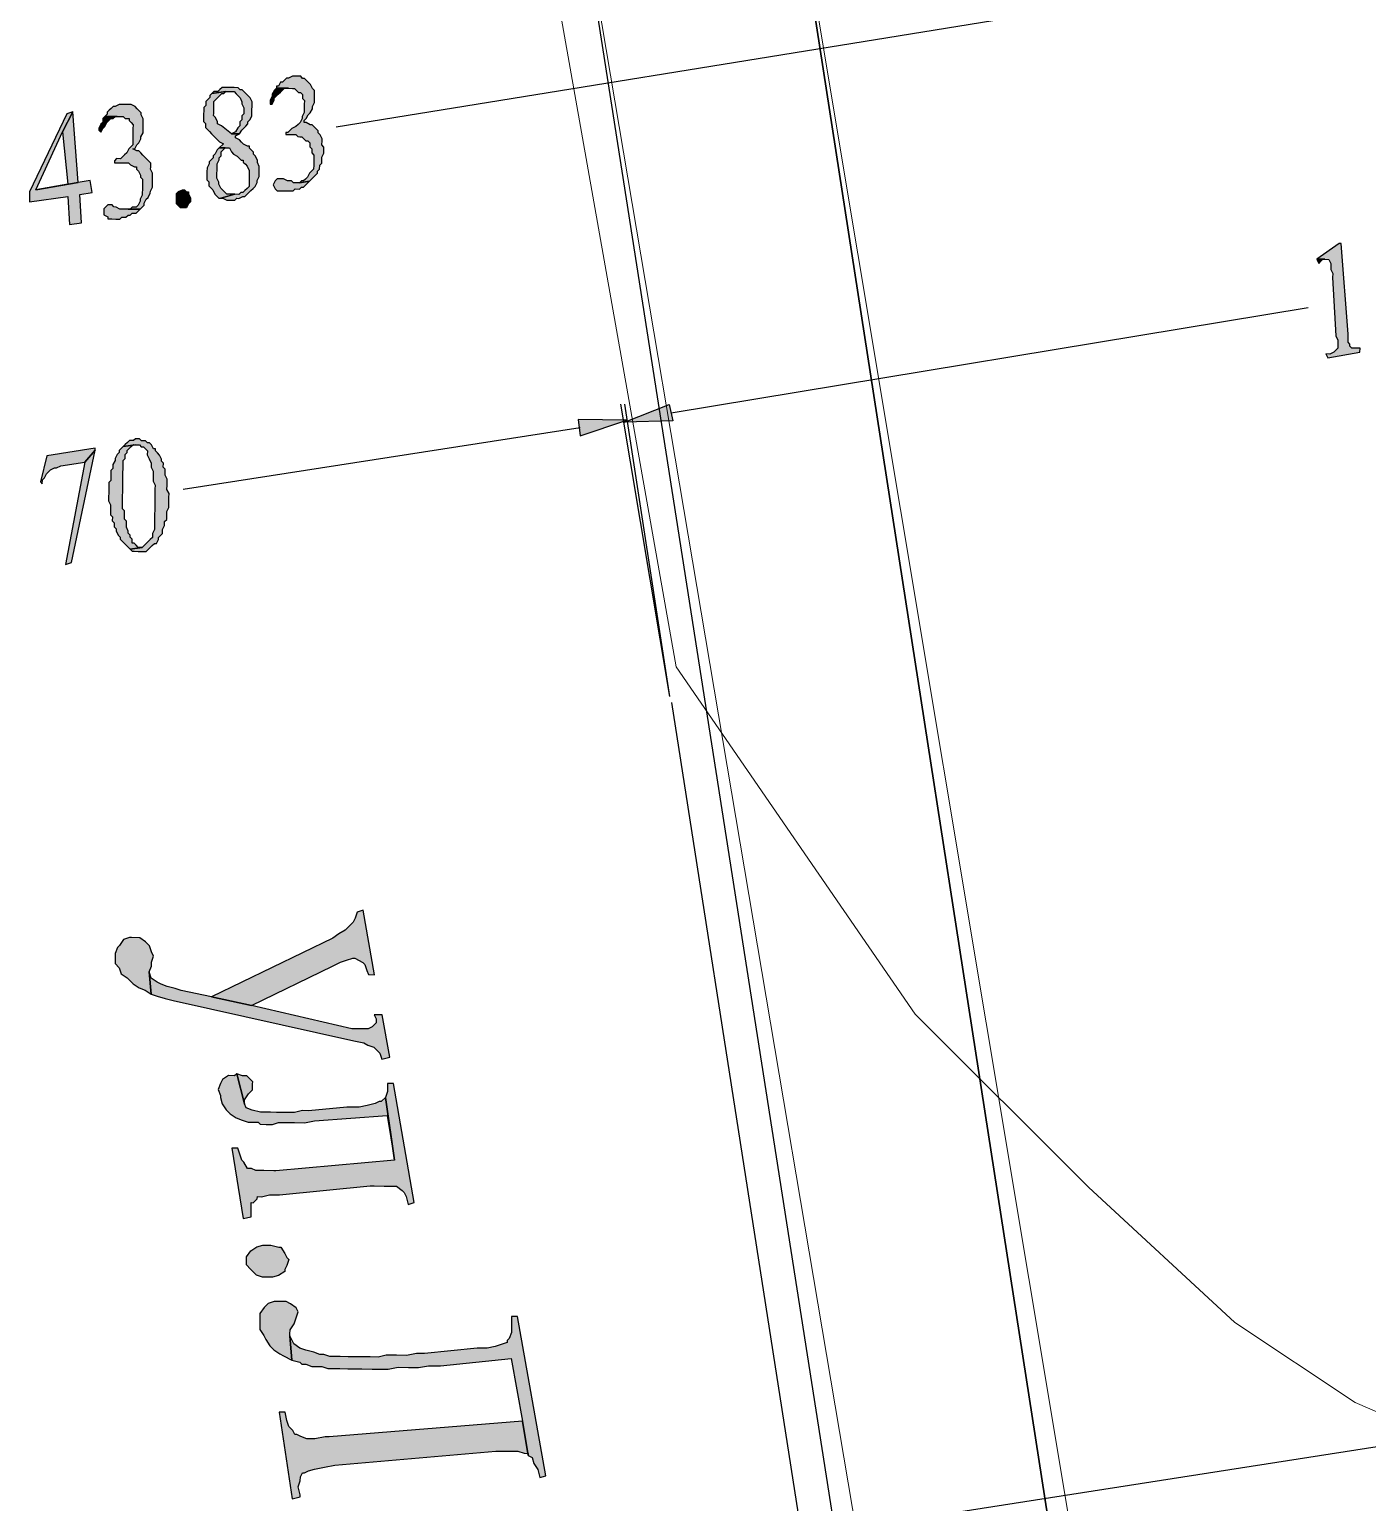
# Model space of a CAD drawing. Extents: x 2474 to 3317, y 1800 to 4862.
# Drawn here: x 2746.23 to 2760.2, y 4007.84 to 4023.22 of the extents above; entities that cross this region are included whole.
import ezdxf

# ---------------------------------------------------------------- set-up
doc = ezdxf.new("R2010")
doc.units = 0
doc.header["$MEASUREMENT"] = 0
doc.layers.add('at_Entity', color=7, linetype='Continuous')
doc.layers.add('at_Solid', color=7, linetype='Continuous')
doc.layers.add('ОСВЕЩЕНИЕ', color=7, linetype='Continuous', lineweight=15)
doc.layers.add('ситуация', color=7, linetype='Continuous', lineweight=15)

msp = doc.modelspace()

# ---------------------------------------------------------------- hatches: boundary and pattern name
at = {"layer": 'at_Solid'}
for points in [[(2748.28, 4022.614), (2748.238, 4022.614), (2748.216, 4022.593), (2748.195, 4022.573), (2748.153, 4022.573), (2748.132, 4022.552), (2748.279, 4022.572), (2748.3, 4022.571), (2748.342, 4022.571), (2748.363, 4022.571), (2748.384, 4022.549), (2748.405, 4022.528), (2748.426, 4022.507), (2748.446, 4022.465), (2748.446, 4022.444), (2748.466, 4022.401), (2748.466, 4022.38), (2748.466, 4022.338), (2748.444, 4022.318), (2748.444, 4022.275), (2748.423, 4022.255), (2748.422, 4022.213), (2748.401, 4022.192), (2748.379, 4022.15), (2748.337, 4022.13), (2748.421, 4022.129), (2748.443, 4022.17), (2748.464, 4022.191), (2748.485, 4022.212), (2748.506, 4022.233), (2748.507, 4022.254), (2748.528, 4022.275), (2748.549, 4022.316), (2748.55, 4022.358), (2748.55, 4022.379), (2748.551, 4022.421), (2748.551, 4022.442), (2748.551, 4022.463), (2748.531, 4022.506), (2748.51, 4022.527), (2748.489, 4022.548), (2748.468, 4022.569), (2748.448, 4022.591), (2748.427, 4022.591), (2748.406, 4022.612), (2748.364, 4022.613), (2748.343, 4022.613), (2748.322, 4022.613)], [(2748.805, 4022.607), (2748.784, 4022.587), (2748.762, 4022.545), (2748.762, 4022.524), (2748.74, 4022.482), (2748.74, 4022.44), (2748.761, 4022.44), (2748.783, 4022.482), (2748.783, 4022.503), (2748.804, 4022.523), (2748.825, 4022.544), (2748.847, 4022.565), (2748.868, 4022.586), (2748.889, 4022.606), (2748.931, 4022.606)], [(2748.975, 4022.732), (2748.932, 4022.711), (2748.911, 4022.711), (2748.89, 4022.691), (2748.869, 4022.67), (2748.848, 4022.67), (2748.826, 4022.628), (2748.805, 4022.628), (2748.805, 4022.607), (2748.931, 4022.606), (2748.973, 4022.605), (2748.994, 4022.605), (2749.015, 4022.584), (2749.036, 4022.563), (2749.057, 4022.562), (2749.077, 4022.541), (2749.077, 4022.499), (2749.098, 4022.478), (2749.097, 4022.436), (2749.097, 4022.415), (2749.096, 4022.373), (2749.096, 4022.352), (2749.075, 4022.31), (2749.074, 4022.289), (2749.053, 4022.247), (2749.032, 4022.227), (2749.01, 4022.206), (2748.968, 4022.185), (2748.947, 4022.165), (2748.926, 4022.144), (2748.905, 4022.144), (2748.904, 4022.123), (2748.925, 4022.123), (2748.946, 4022.123), (2748.967, 4022.122), (2749.009, 4022.122), (2749.03, 4022.101), (2749.051, 4022.1), (2749.072, 4022.1), (2749.093, 4022.079), (2749.114, 4022.058), (2749.135, 4022.057), (2749.156, 4022.036), (2749.155, 4021.994), (2749.176, 4021.973), (2749.175, 4021.931), (2749.196, 4021.909), (2749.196, 4021.867), (2749.195, 4021.825), (2749.195, 4021.804), (2749.194, 4021.762), (2749.173, 4021.742), (2749.152, 4021.721), (2749.13, 4021.679), (2749.109, 4021.658), (2749.088, 4021.638), (2749.067, 4021.638), (2749.046, 4021.617), (2749.151, 4021.637), (2749.172, 4021.658), (2749.193, 4021.678), (2749.215, 4021.699), (2749.236, 4021.72), (2749.236, 4021.741), (2749.257, 4021.762), (2749.258, 4021.804), (2749.279, 4021.824), (2749.28, 4021.866), (2749.28, 4021.887), (2749.301, 4021.929), (2749.302, 4021.95), (2749.302, 4021.992), (2749.281, 4022.014), (2749.282, 4022.056), (2749.282, 4022.077), (2749.262, 4022.119), (2749.241, 4022.14), (2749.241, 4022.161), (2749.22, 4022.182), (2749.2, 4022.204), (2749.179, 4022.225), (2749.158, 4022.225), (2749.116, 4022.247), (2749.095, 4022.247), (2749.095, 4022.268), (2749.116, 4022.289), (2749.138, 4022.33), (2749.159, 4022.351), (2749.181, 4022.393), (2749.181, 4022.414), (2749.202, 4022.456), (2749.203, 4022.477), (2749.203, 4022.498), (2749.203, 4022.54), (2749.204, 4022.561), (2749.204, 4022.582), (2749.183, 4022.603), (2749.163, 4022.645), (2749.142, 4022.667), (2749.121, 4022.688), (2749.1, 4022.709), (2749.079, 4022.709), (2749.059, 4022.731), (2749.038, 4022.731), (2748.996, 4022.731)], [(2748.132, 4022.552), (2748.111, 4022.532), (2748.11, 4022.511), (2748.089, 4022.49), (2748.068, 4022.469), (2748.067, 4022.427), (2748.046, 4022.406), (2748.046, 4022.364), (2748.045, 4022.343), (2748.045, 4022.301), (2748.044, 4022.259), (2748.065, 4022.238), (2748.065, 4022.196), (2748.086, 4022.175), (2748.106, 4022.153), (2748.127, 4022.132), (2748.148, 4022.111), (2748.169, 4022.09), (2748.189, 4022.068), (2748.21, 4022.047), (2748.252, 4022.026), (2748.209, 4021.984), (2748.272, 4021.983), (2748.314, 4021.983), (2748.335, 4021.941), (2748.356, 4021.919), (2748.397, 4021.898), (2748.418, 4021.877), (2748.439, 4021.855), (2748.46, 4021.855), (2748.46, 4021.834), (2748.481, 4021.813), (2748.501, 4021.792), (2748.522, 4021.749), (2748.522, 4021.728), (2748.521, 4021.686), (2748.521, 4021.644), (2748.52, 4021.623), (2748.52, 4021.581), (2748.499, 4021.56), (2748.477, 4021.54), (2748.456, 4021.519), (2748.435, 4021.519), (2748.414, 4021.498), (2748.372, 4021.499), (2748.224, 4021.459), (2748.245, 4021.458), (2748.287, 4021.437), (2748.308, 4021.437), (2748.329, 4021.436), (2748.371, 4021.436), (2748.392, 4021.457), (2748.413, 4021.456), (2748.456, 4021.477), (2748.477, 4021.477), (2748.498, 4021.497), (2748.519, 4021.518), (2748.54, 4021.539), (2748.562, 4021.56), (2748.583, 4021.58), (2748.604, 4021.622), (2748.605, 4021.643), (2748.626, 4021.685), (2748.626, 4021.706), (2748.627, 4021.748), (2748.627, 4021.769), (2748.627, 4021.79), (2748.607, 4021.832), (2748.607, 4021.853), (2748.587, 4021.896), (2748.566, 4021.917), (2748.566, 4021.938), (2748.545, 4021.959), (2748.524, 4021.98), (2748.525, 4022.001), (2748.504, 4022.002), (2748.462, 4022.023), (2748.441, 4022.044), (2748.42, 4022.066), (2748.379, 4022.087), (2748.379, 4022.108), (2748.421, 4022.129), (2748.337, 4022.13), (2748.233, 4022.215), (2748.191, 4022.236), (2748.192, 4022.257), (2748.171, 4022.3), (2748.15, 4022.321), (2748.151, 4022.342), (2748.151, 4022.384), (2748.151, 4022.405), (2748.152, 4022.447), (2748.152, 4022.468), (2748.173, 4022.489), (2748.194, 4022.51), (2748.216, 4022.53), (2748.237, 4022.551), (2748.258, 4022.551), (2748.279, 4022.572)], [(2746.68, 4022.359), (2746.617, 4022.339), (2746.229, 4021.524), (2746.228, 4021.419), (2746.628, 4021.477), (2746.645, 4021.183), (2746.771, 4021.202), (2746.754, 4021.497), (2746.88, 4021.516), (2746.861, 4021.643), (2746.734, 4021.623), (2746.292, 4021.544), (2746.572, 4022.15)], [(2746.68, 4022.359), (2746.572, 4022.15), (2746.629, 4021.603), (2746.292, 4021.544), (2746.734, 4021.623)], [(2747.015, 4022.313), (2746.994, 4022.292), (2746.994, 4022.25), (2746.972, 4022.23), (2746.951, 4022.188), (2746.951, 4022.167), (2746.972, 4022.146), (2746.993, 4022.187), (2747.014, 4022.208), (2747.036, 4022.25), (2747.057, 4022.271), (2747.078, 4022.291), (2747.099, 4022.291), (2747.121, 4022.312), (2747.142, 4022.312)], [(2747.185, 4022.437), (2747.164, 4022.438), (2747.122, 4022.417), (2747.101, 4022.417), (2747.08, 4022.396), (2747.058, 4022.376), (2747.037, 4022.355), (2747.037, 4022.334), (2747.015, 4022.313), (2747.142, 4022.312), (2747.163, 4022.311), (2747.184, 4022.311), (2747.205, 4022.311), (2747.225, 4022.29), (2747.267, 4022.289), (2747.267, 4022.268), (2747.288, 4022.247), (2747.309, 4022.226), (2747.308, 4022.184), (2747.308, 4022.142), (2747.307, 4022.121), (2747.307, 4022.1), (2747.307, 4022.058), (2747.306, 4022.016), (2747.285, 4021.995), (2747.264, 4021.974), (2747.242, 4021.932), (2747.221, 4021.912), (2747.2, 4021.891), (2747.178, 4021.87), (2747.136, 4021.871), (2747.115, 4021.85), (2747.115, 4021.829), (2747.136, 4021.828), (2747.157, 4021.828), (2747.199, 4021.828), (2747.22, 4021.828), (2747.241, 4021.827), (2747.262, 4021.827), (2747.283, 4021.806), (2747.325, 4021.784), (2747.346, 4021.784), (2747.345, 4021.763), (2747.366, 4021.742), (2747.387, 4021.699), (2747.386, 4021.678), (2747.407, 4021.657), (2747.407, 4021.615), (2747.406, 4021.594), (2747.406, 4021.573), (2747.406, 4021.552), (2747.405, 4021.51), (2747.405, 4021.489), (2747.384, 4021.447), (2747.383, 4021.426), (2747.362, 4021.385), (2747.341, 4021.364), (2747.299, 4021.364), (2747.277, 4021.344), (2747.256, 4021.344), (2747.382, 4021.342), (2747.404, 4021.363), (2747.425, 4021.384), (2747.425, 4021.405), (2747.447, 4021.447), (2747.468, 4021.467), (2747.489, 4021.509), (2747.49, 4021.53), (2747.511, 4021.572), (2747.511, 4021.593), (2747.512, 4021.635), (2747.512, 4021.677), (2747.513, 4021.698), (2747.513, 4021.719), (2747.492, 4021.761), (2747.493, 4021.782), (2747.493, 4021.824), (2747.472, 4021.846), (2747.452, 4021.867), (2747.431, 4021.888), (2747.41, 4021.909), (2747.389, 4021.931), (2747.368, 4021.952), (2747.347, 4021.952), (2747.306, 4021.974), (2747.327, 4021.973), (2747.348, 4022.015), (2747.369, 4022.036), (2747.391, 4022.078), (2747.391, 4022.099), (2747.413, 4022.14), (2747.413, 4022.161), (2747.413, 4022.182), (2747.414, 4022.224), (2747.414, 4022.245), (2747.414, 4022.267), (2747.414, 4022.288), (2747.394, 4022.33), (2747.394, 4022.351), (2747.373, 4022.372), (2747.353, 4022.393), (2747.332, 4022.415), (2747.29, 4022.436), (2747.269, 4022.436), (2747.248, 4022.437), (2747.227, 4022.437)], [(2748.209, 4021.984), (2748.188, 4021.963), (2748.167, 4021.922), (2748.145, 4021.901), (2748.145, 4021.88), (2748.124, 4021.859), (2748.103, 4021.838), (2748.102, 4021.817), (2748.081, 4021.775), (2748.08, 4021.733), (2748.08, 4021.712), (2748.08, 4021.67), (2748.079, 4021.649), (2748.1, 4021.628), (2748.1, 4021.586), (2748.12, 4021.565), (2748.141, 4021.544), (2748.162, 4021.501), (2748.182, 4021.48), (2748.203, 4021.459), (2748.224, 4021.459), (2748.372, 4021.499), (2748.351, 4021.499), (2748.33, 4021.499), (2748.288, 4021.5), (2748.267, 4021.521), (2748.246, 4021.542), (2748.225, 4021.564), (2748.205, 4021.606), (2748.205, 4021.627), (2748.185, 4021.669), (2748.185, 4021.69), (2748.185, 4021.711), (2748.186, 4021.753), (2748.186, 4021.795), (2748.186, 4021.816), (2748.208, 4021.858), (2748.208, 4021.879), (2748.229, 4021.9), (2748.23, 4021.942), (2748.251, 4021.963), (2748.272, 4021.983)], [(2747.826, 4021.547), (2747.847, 4021.547), (2747.868, 4021.526), (2747.889, 4021.526), (2747.889, 4021.505), (2747.909, 4021.462), (2747.909, 4021.42), (2747.887, 4021.399), (2747.866, 4021.358), (2747.845, 4021.358), (2747.803, 4021.358), (2747.782, 4021.38), (2747.761, 4021.401), (2747.762, 4021.422), (2747.762, 4021.443), (2747.762, 4021.464), (2747.763, 4021.506), (2747.784, 4021.527)], [(2748.836, 4021.662), (2748.815, 4021.662), (2748.794, 4021.641), (2748.772, 4021.599), (2748.793, 4021.557), (2748.813, 4021.536), (2748.834, 4021.535), (2748.855, 4021.535), (2748.877, 4021.535), (2748.919, 4021.535), (2748.94, 4021.534), (2748.982, 4021.534), (2749.003, 4021.555), (2749.045, 4021.554), (2749.066, 4021.575), (2749.087, 4021.575), (2749.108, 4021.595), (2749.13, 4021.616), (2749.151, 4021.637), (2749.046, 4021.617), (2749.004, 4021.618), (2748.983, 4021.618), (2748.962, 4021.639), (2748.92, 4021.64), (2748.878, 4021.661), (2748.857, 4021.661)], [(2747.047, 4021.388), (2747.025, 4021.368), (2747.004, 4021.347), (2747.004, 4021.305), (2747.003, 4021.284), (2747.045, 4021.262), (2747.045, 4021.241), (2747.066, 4021.241), (2747.087, 4021.241), (2747.129, 4021.24), (2747.171, 4021.24), (2747.192, 4021.261), (2747.234, 4021.26), (2747.256, 4021.281), (2747.277, 4021.281), (2747.298, 4021.301), (2747.34, 4021.301), (2747.361, 4021.322), (2747.382, 4021.342), (2747.256, 4021.344), (2747.235, 4021.344), (2747.193, 4021.345), (2747.172, 4021.345), (2747.131, 4021.366), (2747.109, 4021.367), (2747.089, 4021.388), (2747.068, 4021.388)], [(2759.923, 4020.986), (2759.902, 4020.986), (2759.669, 4020.821), (2759.795, 4020.819), (2759.815, 4020.777), (2759.815, 4020.756), (2759.814, 4020.714), (2759.835, 4020.671), (2759.834, 4020.629), (2759.869, 4020.02), (2759.89, 4019.977), (2759.889, 4019.935), (2759.889, 4019.914), (2759.889, 4019.893), (2759.868, 4019.873), (2759.846, 4019.852), (2759.804, 4019.831), (2759.762, 4019.832), (2759.783, 4019.79), (2760.119, 4019.849), (2760.12, 4019.891), (2760.078, 4019.891), (2760.057, 4019.891), (2760.036, 4019.892), (2760.015, 4019.913), (2760.015, 4019.934), (2759.995, 4019.955), (2759.995, 4019.997), (2759.996, 4020.039)], [(2759.669, 4020.821), (2759.689, 4020.778), (2759.71, 4020.799), (2759.732, 4020.82), (2759.753, 4020.82)], [(2752.906, 4019.303), (2752.946, 4019.134), (2752.441, 4019.119)], [(2751.958, 4019.146), (2751.977, 4018.977), (2752.463, 4019.14)], [(2747.333, 4018.947), (2747.312, 4018.927), (2747.27, 4018.927), (2747.249, 4018.906), (2747.228, 4018.886), (2747.206, 4018.865), (2747.333, 4018.884), (2747.354, 4018.884), (2747.375, 4018.884), (2747.395, 4018.863), (2747.416, 4018.862), (2747.437, 4018.841), (2747.458, 4018.82), (2747.457, 4018.778), (2747.478, 4018.736), (2747.499, 4018.693), (2747.498, 4018.672), (2747.498, 4018.651), (2747.519, 4018.609), (2747.518, 4018.567), (2747.518, 4018.546), (2747.517, 4018.504), (2747.538, 4018.462), (2747.537, 4018.42), (2747.537, 4018.378), (2747.536, 4018.336), (2747.536, 4018.315), (2747.536, 4018.273), (2747.535, 4018.231), (2747.535, 4018.189), (2747.534, 4018.168), (2747.534, 4018.126), (2747.534, 4018.105), (2747.533, 4018.063), (2747.533, 4018.042), (2747.533, 4018.021), (2747.532, 4018), (2747.511, 4017.958), (2747.51, 4017.916), (2747.489, 4017.895), (2747.468, 4017.874), (2747.447, 4017.854), (2747.425, 4017.833), (2747.404, 4017.812), (2747.278, 4017.792), (2747.299, 4017.771), (2747.32, 4017.771), (2747.362, 4017.77), (2747.383, 4017.77), (2747.404, 4017.77), (2747.425, 4017.77), (2747.446, 4017.769), (2747.467, 4017.79), (2747.488, 4017.811), (2747.509, 4017.832), (2747.531, 4017.853), (2747.552, 4017.852), (2747.573, 4017.894), (2747.573, 4017.915), (2747.595, 4017.936), (2747.616, 4017.957), (2747.616, 4017.999), (2747.638, 4018.04), (2747.638, 4018.061), (2747.638, 4018.082), (2747.66, 4018.103), (2747.66, 4018.124), (2747.66, 4018.166), (2747.661, 4018.187), (2747.682, 4018.229), (2747.683, 4018.271), (2747.683, 4018.292), (2747.683, 4018.334), (2747.684, 4018.376), (2747.663, 4018.418), (2747.664, 4018.46), (2747.664, 4018.481), (2747.665, 4018.523), (2747.644, 4018.566), (2747.644, 4018.587), (2747.645, 4018.629), (2747.624, 4018.65), (2747.625, 4018.692), (2747.604, 4018.713), (2747.604, 4018.734), (2747.584, 4018.776), (2747.563, 4018.798), (2747.542, 4018.819), (2747.542, 4018.84), (2747.521, 4018.84), (2747.501, 4018.883), (2747.48, 4018.904), (2747.459, 4018.904), (2747.438, 4018.925), (2747.396, 4018.926), (2747.375, 4018.947), (2747.354, 4018.947)], [(2746.912, 4018.847), (2746.407, 4018.769), (2746.341, 4018.497), (2746.361, 4018.476), (2746.362, 4018.518), (2746.383, 4018.538), (2746.405, 4018.58), (2746.426, 4018.601), (2746.447, 4018.622), (2746.489, 4018.642), (2746.51, 4018.642), (2746.553, 4018.662), (2746.805, 4018.702), (2746.912, 4018.826)], [(2746.912, 4018.826), (2746.805, 4018.702), (2746.604, 4017.632), (2746.667, 4017.653)], [(2747.206, 4018.865), (2747.185, 4018.844), (2747.164, 4018.823), (2747.164, 4018.802), (2747.142, 4018.782), (2747.121, 4018.74), (2747.121, 4018.719), (2747.099, 4018.677), (2747.099, 4018.635), (2747.077, 4018.614), (2747.077, 4018.572), (2747.077, 4018.551), (2747.076, 4018.509), (2747.055, 4018.488), (2747.054, 4018.446), (2747.054, 4018.404), (2747.054, 4018.383), (2747.053, 4018.341), (2747.053, 4018.299), (2747.073, 4018.257), (2747.073, 4018.236), (2747.072, 4018.194), (2747.072, 4018.152), (2747.093, 4018.131), (2747.092, 4018.089), (2747.113, 4018.068), (2747.112, 4018.026), (2747.133, 4018.004), (2747.133, 4017.983), (2747.154, 4017.941), (2747.174, 4017.92), (2747.174, 4017.899), (2747.195, 4017.877), (2747.216, 4017.856), (2747.236, 4017.835), (2747.257, 4017.814), (2747.278, 4017.792), (2747.404, 4017.812), (2747.362, 4017.812), (2747.341, 4017.834), (2747.321, 4017.855), (2747.3, 4017.855), (2747.3, 4017.897), (2747.279, 4017.919), (2747.28, 4017.94), (2747.259, 4017.961), (2747.259, 4017.982), (2747.239, 4018.024), (2747.239, 4018.045), (2747.239, 4018.087), (2747.219, 4018.108), (2747.219, 4018.15), (2747.219, 4018.192), (2747.199, 4018.214), (2747.199, 4018.256), (2747.2, 4018.298), (2747.2, 4018.319), (2747.2, 4018.361), (2747.201, 4018.382), (2747.201, 4018.424), (2747.201, 4018.445), (2747.202, 4018.487), (2747.202, 4018.529), (2747.203, 4018.55), (2747.203, 4018.592), (2747.204, 4018.634), (2747.204, 4018.676), (2747.205, 4018.718), (2747.226, 4018.739), (2747.226, 4018.781), (2747.248, 4018.801), (2747.248, 4018.822), (2747.269, 4018.843), (2747.29, 4018.864), (2747.312, 4018.885), (2747.333, 4018.884)], [(2749.831, 4013.35), (2749.713, 4014.024), (2749.65, 4014.004), (2749.628, 4013.941), (2749.607, 4013.899), (2749.585, 4013.878), (2749.522, 4013.816), (2749.458, 4013.775), (2749.395, 4013.733), (2748.127, 4013.118), (2748.546, 4013.029), (2749.391, 4013.439), (2749.476, 4013.48), (2749.539, 4013.501), (2749.602, 4013.521), (2749.623, 4013.521), (2749.707, 4013.478), (2749.728, 4013.456), (2749.748, 4013.393), (2749.768, 4013.351)], [(2747.502, 4013.587), (2747.482, 4013.651), (2747.44, 4013.693), (2747.378, 4013.736), (2747.293, 4013.737), (2747.272, 4013.737), (2747.209, 4013.717), (2747.166, 4013.654), (2747.145, 4013.634), (2747.123, 4013.571), (2747.123, 4013.508), (2747.122, 4013.466), (2747.164, 4013.423), (2747.184, 4013.36), (2747.247, 4013.317), (2747.309, 4013.253), (2747.371, 4013.211), (2747.434, 4013.189), (2747.497, 4013.146), (2747.478, 4013.378), (2747.5, 4013.44), (2747.501, 4013.482), (2747.522, 4013.545)], [(2749.989, 4012.487), (2749.911, 4012.929), (2749.827, 4012.93), (2749.847, 4012.888), (2749.847, 4012.846), (2749.804, 4012.804), (2749.762, 4012.783), (2749.678, 4012.784), (2749.594, 4012.785), (2748.546, 4013.029), (2748.127, 4013.118), (2747.812, 4013.185), (2747.75, 4013.206), (2747.666, 4013.228), (2747.603, 4013.25), (2747.561, 4013.271), (2747.499, 4013.314), (2747.478, 4013.378), (2747.497, 4013.146), (2747.559, 4013.124), (2747.643, 4013.102), (2747.727, 4013.08), (2749.613, 4012.659), (2749.718, 4012.637), (2749.76, 4012.615), (2749.823, 4012.594), (2749.864, 4012.551), (2749.885, 4012.53), (2749.905, 4012.467)], [(2749.943, 4012.067), (2749.9, 4012.025), (2749.879, 4012.026), (2749.837, 4012.005), (2749.752, 4011.985), (2749.668, 4011.965), (2749.542, 4011.967), (2749.142, 4011.929), (2749.079, 4011.93), (2748.995, 4011.91), (2748.89, 4011.911), (2748.806, 4011.912), (2748.743, 4011.913), (2748.68, 4011.914), (2748.638, 4011.914), (2748.554, 4011.936), (2748.491, 4011.958), (2748.471, 4012), (2748.391, 4012.316), (2748.369, 4012.295), (2748.306, 4012.296), (2748.243, 4012.255), (2748.221, 4012.213), (2748.199, 4012.15), (2748.22, 4012.087), (2748.22, 4012.066), (2748.24, 4012.003), (2748.281, 4011.939), (2748.323, 4011.897), (2748.385, 4011.854), (2748.448, 4011.832), (2748.511, 4011.811), (2748.616, 4011.809), (2748.637, 4011.788), (2748.7, 4011.787), (2748.763, 4011.787), (2748.826, 4011.807), (2748.91, 4011.806), (2748.994, 4011.805), (2749.099, 4011.804), (2749.204, 4011.823), (2749.961, 4011.878), (2750.04, 4011.414)], [(2748.557, 4012.209), (2748.558, 4012.23), (2748.495, 4012.294), (2748.453, 4012.294), (2748.391, 4012.316), (2748.471, 4012), (2748.471, 4012.042), (2748.514, 4012.105), (2748.557, 4012.146)], [(2750.245, 4010.971), (2750.028, 4012.213), (2749.965, 4012.214), (2749.964, 4012.13), (2749.943, 4012.067), (2750.04, 4011.414), (2748.799, 4011.303), (2748.778, 4011.303), (2748.673, 4011.304), (2748.589, 4011.305), (2748.547, 4011.327), (2748.505, 4011.327), (2748.464, 4011.391), (2748.443, 4011.412), (2748.423, 4011.475), (2748.402, 4011.539), (2748.339, 4011.539), (2748.457, 4010.803), (2748.541, 4010.823), (2748.541, 4010.844), (2748.542, 4010.928), (2748.543, 4010.97), (2748.564, 4010.969), (2748.606, 4011.011), (2748.607, 4011.032), (2748.649, 4011.031), (2748.733, 4011.051), (2748.838, 4011.05), (2749.785, 4011.144), (2749.827, 4011.144), (2749.932, 4011.143), (2750.016, 4011.142), (2750.058, 4011.141), (2750.12, 4011.098), (2750.141, 4011.077), (2750.162, 4011.035), (2750.182, 4010.951)], [(2748.935, 4010.377), (2748.913, 4010.314), (2748.892, 4010.272), (2748.892, 4010.251), (2748.828, 4010.21), (2748.765, 4010.19), (2748.744, 4010.19), (2748.66, 4010.191), (2748.597, 4010.213), (2748.576, 4010.234), (2748.535, 4010.276), (2748.493, 4010.319), (2748.494, 4010.34), (2748.494, 4010.403), (2748.537, 4010.465), (2748.601, 4010.507), (2748.664, 4010.527), (2748.685, 4010.527), (2748.748, 4010.526), (2748.832, 4010.504), (2748.853, 4010.504), (2748.894, 4010.44), (2748.914, 4010.398)], [(2749.034, 4009.829), (2749.013, 4009.872), (2748.951, 4009.914), (2748.909, 4009.936), (2748.825, 4009.937), (2748.783, 4009.937), (2748.72, 4009.917), (2748.677, 4009.875), (2748.634, 4009.813), (2748.634, 4009.75), (2748.633, 4009.687), (2748.632, 4009.645), (2748.674, 4009.581), (2748.694, 4009.539), (2748.736, 4009.476), (2748.777, 4009.433), (2748.84, 4009.39), (2748.881, 4009.369), (2748.965, 4009.326), (2748.947, 4009.578), (2748.947, 4009.599), (2748.948, 4009.641), (2748.99, 4009.704), (2749.012, 4009.766)], [(2751.619, 4008.118), (2751.324, 4009.781), (2751.261, 4009.782), (2751.259, 4009.614), (2751.237, 4009.551), (2751.216, 4009.531), (2751.215, 4009.51), (2751.152, 4009.489), (2751.089, 4009.469), (2751.005, 4009.449), (2750.9, 4009.45), (2750.353, 4009.394), (2750.269, 4009.395), (2750.163, 4009.375), (2750.058, 4009.376), (2749.953, 4009.377), (2749.869, 4009.357), (2749.785, 4009.358), (2749.701, 4009.359), (2749.617, 4009.36), (2749.554, 4009.361), (2749.47, 4009.362), (2749.428, 4009.362), (2749.365, 4009.363), (2749.302, 4009.385), (2749.26, 4009.385), (2749.197, 4009.407), (2749.113, 4009.429), (2749.05, 4009.451), (2748.988, 4009.494), (2748.967, 4009.536), (2748.947, 4009.578), (2748.965, 4009.326), (2749.049, 4009.304), (2749.07, 4009.283), (2749.112, 4009.282), (2749.174, 4009.26), (2749.216, 4009.26), (2749.279, 4009.259), (2749.342, 4009.237), (2749.405, 4009.237), (2749.468, 4009.236), (2749.552, 4009.235), (2749.615, 4009.234), (2749.699, 4009.233), (2749.804, 4009.232), (2749.888, 4009.231), (2749.972, 4009.23), (2750.078, 4009.25), (2750.183, 4009.248), (2750.288, 4009.247), (2750.393, 4009.267), (2750.519, 4009.266), (2751.255, 4009.341), (2751.374, 4008.688), (2751.433, 4008.33), (2751.475, 4008.309), (2751.495, 4008.246), (2751.536, 4008.182), (2751.556, 4008.098)], [(2751.433, 4008.33), (2751.374, 4008.688), (2749.355, 4008.523), (2749.313, 4008.523), (2749.207, 4008.503), (2749.123, 4008.504), (2749.061, 4008.526), (2749.019, 4008.548), (2748.998, 4008.548), (2748.977, 4008.59), (2748.936, 4008.633), (2748.916, 4008.696), (2748.896, 4008.78), (2748.833, 4008.781), (2748.969, 4007.876), (2749.053, 4007.896), (2749.054, 4007.917), (2749.034, 4008.001), (2749.055, 4008.064), (2749.056, 4008.106), (2749.077, 4008.148), (2749.098, 4008.148), (2749.141, 4008.168), (2749.204, 4008.188), (2749.309, 4008.208), (2749.414, 4008.228), (2751.097, 4008.376), (2751.139, 4008.376), (2751.244, 4008.375), (2751.328, 4008.374), (2751.391, 4008.352), (2751.433, 4008.351)]]:
    msp.add_hatch(color=256, dxfattribs=at).paths.add_polyline_path(points)

# ---------------------------------------------------------------- linework, layer by layer
at = {"layer": 'at_Entity', "color": 1}
msp.add_lwpolyline([(2759.292, 3977.813), (2747.932, 4050.375)], dxfattribs=at)
at = {"layer": 'at_Entity', "color": 4}
msp.add_lwpolyline([(2765.933, 3949.179), (2750.243, 4050.348), (2765.933, 3949.179), (2765.933, 3949.179)], dxfattribs=at)
at = {"layer": 'at_Entity', "color": 0}
for points in [[(2768.904, 4025.356), (2749.431, 4022.201)], [(2748.28, 4022.614), (2748.238, 4022.614), (2748.216, 4022.593), (2748.195, 4022.573), (2748.153, 4022.573), (2748.132, 4022.552), (2748.279, 4022.572), (2748.3, 4022.571), (2748.342, 4022.571), (2748.363, 4022.571), (2748.384, 4022.549), (2748.405, 4022.528), (2748.405, 4022.528), (2748.426, 4022.507), (2748.446, 4022.465), (2748.446, 4022.444), (2748.466, 4022.401), (2748.466, 4022.38), (2748.466, 4022.338), (2748.444, 4022.318), (2748.444, 4022.275), (2748.444, 4022.275), (2748.423, 4022.255), (2748.422, 4022.213), (2748.401, 4022.192), (2748.379, 4022.15), (2748.337, 4022.13), (2748.421, 4022.129), (2748.443, 4022.17), (2748.464, 4022.191), (2748.485, 4022.212), (2748.506, 4022.233), (2748.507, 4022.254), (2748.528, 4022.275), (2748.528, 4022.275), (2748.549, 4022.316), (2748.55, 4022.358), (2748.55, 4022.379), (2748.551, 4022.421), (2748.551, 4022.442), (2748.551, 4022.463), (2748.531, 4022.506), (2748.51, 4022.527), (2748.489, 4022.548), (2748.468, 4022.569), (2748.468, 4022.569), (2748.448, 4022.591), (2748.427, 4022.591), (2748.406, 4022.612), (2748.364, 4022.613), (2748.343, 4022.613), (2748.322, 4022.613), (2748.28, 4022.614)], [(2748.805, 4022.607), (2748.784, 4022.587), (2748.762, 4022.545), (2748.762, 4022.524), (2748.74, 4022.482), (2748.74, 4022.44), (2748.761, 4022.44), (2748.761, 4022.44), (2748.783, 4022.482), (2748.783, 4022.503), (2748.804, 4022.523), (2748.825, 4022.544), (2748.847, 4022.565), (2748.868, 4022.586), (2748.889, 4022.606), (2748.931, 4022.606), (2748.805, 4022.607)], [(2748.975, 4022.732), (2748.932, 4022.711), (2748.911, 4022.711), (2748.89, 4022.691), (2748.869, 4022.67), (2748.848, 4022.67), (2748.826, 4022.628), (2748.805, 4022.628), (2748.805, 4022.607), (2748.931, 4022.606), (2748.931, 4022.606), (2748.973, 4022.605), (2748.994, 4022.605), (2749.015, 4022.584), (2749.036, 4022.563), (2749.057, 4022.562), (2749.077, 4022.541), (2749.077, 4022.499), (2749.098, 4022.478), (2749.097, 4022.436), (2749.097, 4022.415), (2749.096, 4022.373), (2749.096, 4022.352), (2749.075, 4022.31), (2749.075, 4022.31), (2749.074, 4022.289), (2749.053, 4022.247), (2749.032, 4022.227), (2749.01, 4022.206), (2749.01, 4022.206), (2748.968, 4022.185), (2748.947, 4022.165), (2748.926, 4022.144), (2748.905, 4022.144), (2748.904, 4022.123), (2748.925, 4022.123), (2748.946, 4022.123), (2748.967, 4022.122), (2749.009, 4022.122), (2749.03, 4022.101), (2749.051, 4022.1), (2749.072, 4022.1), (2749.093, 4022.079), (2749.114, 4022.058), (2749.135, 4022.057), (2749.156, 4022.036), (2749.155, 4021.994), (2749.176, 4021.973), (2749.175, 4021.931), (2749.196, 4021.909), (2749.196, 4021.867), (2749.196, 4021.867), (2749.195, 4021.825), (2749.195, 4021.804), (2749.194, 4021.762), (2749.173, 4021.742), (2749.152, 4021.721), (2749.152, 4021.721), (2749.13, 4021.679), (2749.109, 4021.658), (2749.088, 4021.638), (2749.067, 4021.638), (2749.046, 4021.617), (2749.151, 4021.637), (2749.172, 4021.658), (2749.193, 4021.678), (2749.215, 4021.699), (2749.236, 4021.72), (2749.236, 4021.741), (2749.257, 4021.762), (2749.258, 4021.804), (2749.279, 4021.824), (2749.28, 4021.866), (2749.28, 4021.887), (2749.301, 4021.929), (2749.302, 4021.95), (2749.302, 4021.992), (2749.281, 4022.014), (2749.282, 4022.056), (2749.282, 4022.077), (2749.262, 4022.119), (2749.241, 4022.14), (2749.241, 4022.161), (2749.22, 4022.182), (2749.2, 4022.204), (2749.179, 4022.225), (2749.158, 4022.225), (2749.116, 4022.247), (2749.095, 4022.247), (2749.095, 4022.268), (2749.116, 4022.289), (2749.138, 4022.33), (2749.159, 4022.351), (2749.181, 4022.393), (2749.181, 4022.414), (2749.202, 4022.456), (2749.203, 4022.477), (2749.203, 4022.498), (2749.203, 4022.54), (2749.204, 4022.561), (2749.204, 4022.582), (2749.183, 4022.603), (2749.163, 4022.645), (2749.142, 4022.667), (2749.142, 4022.667), (2749.121, 4022.688), (2749.1, 4022.709), (2749.079, 4022.709), (2749.059, 4022.731), (2749.038, 4022.731), (2748.996, 4022.731), (2748.975, 4022.732)], [(2748.132, 4022.552), (2748.111, 4022.532), (2748.11, 4022.511), (2748.089, 4022.49), (2748.068, 4022.469), (2748.067, 4022.427), (2748.046, 4022.406), (2748.046, 4022.364), (2748.045, 4022.343), (2748.045, 4022.301), (2748.045, 4022.301), (2748.044, 4022.259), (2748.065, 4022.238), (2748.065, 4022.196), (2748.086, 4022.175), (2748.086, 4022.175), (2748.106, 4022.153), (2748.127, 4022.132), (2748.148, 4022.111), (2748.169, 4022.09), (2748.189, 4022.068), (2748.21, 4022.047), (2748.252, 4022.026), (2748.252, 4022.026), (2748.209, 4021.984), (2748.272, 4021.983), (2748.314, 4021.983), (2748.335, 4021.941), (2748.356, 4021.919), (2748.397, 4021.898), (2748.418, 4021.877), (2748.439, 4021.855), (2748.46, 4021.855), (2748.46, 4021.834), (2748.481, 4021.813), (2748.501, 4021.792), (2748.501, 4021.792), (2748.522, 4021.749), (2748.522, 4021.728), (2748.521, 4021.686), (2748.521, 4021.686), (2748.521, 4021.644), (2748.52, 4021.623), (2748.52, 4021.581), (2748.499, 4021.56), (2748.477, 4021.54), (2748.456, 4021.519), (2748.435, 4021.519), (2748.414, 4021.498), (2748.372, 4021.499), (2748.224, 4021.459), (2748.245, 4021.458), (2748.287, 4021.437), (2748.308, 4021.437), (2748.329, 4021.436), (2748.371, 4021.436), (2748.392, 4021.457), (2748.413, 4021.456), (2748.456, 4021.477), (2748.477, 4021.477), (2748.498, 4021.497), (2748.519, 4021.518), (2748.54, 4021.539), (2748.562, 4021.56), (2748.583, 4021.58), (2748.604, 4021.622), (2748.605, 4021.643), (2748.626, 4021.685), (2748.626, 4021.706), (2748.627, 4021.748), (2748.627, 4021.769), (2748.627, 4021.79), (2748.607, 4021.832), (2748.607, 4021.853), (2748.587, 4021.896), (2748.566, 4021.917), (2748.566, 4021.938), (2748.545, 4021.959), (2748.524, 4021.98), (2748.525, 4022.001), (2748.504, 4022.002), (2748.462, 4022.023), (2748.441, 4022.044), (2748.42, 4022.066), (2748.379, 4022.087), (2748.379, 4022.108), (2748.421, 4022.129), (2748.337, 4022.13), (2748.233, 4022.215), (2748.233, 4022.215), (2748.191, 4022.236), (2748.192, 4022.257), (2748.171, 4022.3), (2748.15, 4022.321), (2748.151, 4022.342), (2748.151, 4022.384), (2748.151, 4022.405), (2748.152, 4022.447), (2748.152, 4022.468), (2748.173, 4022.489), (2748.194, 4022.51), (2748.216, 4022.53), (2748.237, 4022.551), (2748.258, 4022.551), (2748.279, 4022.572), (2748.132, 4022.552)], [(2746.68, 4022.359), (2746.617, 4022.339), (2746.229, 4021.524), (2746.228, 4021.419), (2746.628, 4021.477), (2746.645, 4021.183), (2746.771, 4021.202), (2746.754, 4021.497), (2746.88, 4021.516), (2746.861, 4021.643), (2746.734, 4021.623), (2746.292, 4021.544), (2746.572, 4022.15), (2746.68, 4022.359)], [(2746.68, 4022.359), (2746.572, 4022.15), (2746.629, 4021.603), (2746.292, 4021.544), (2746.734, 4021.623), (2746.68, 4022.359)], [(2747.015, 4022.313), (2746.994, 4022.292), (2746.994, 4022.25), (2746.972, 4022.23), (2746.951, 4022.188), (2746.951, 4022.167), (2746.972, 4022.146), (2746.972, 4022.146), (2746.993, 4022.187), (2747.014, 4022.208), (2747.036, 4022.25), (2747.057, 4022.271), (2747.078, 4022.291), (2747.099, 4022.291), (2747.121, 4022.312), (2747.142, 4022.312), (2747.015, 4022.313)], [(2747.185, 4022.437), (2747.164, 4022.438), (2747.122, 4022.417), (2747.101, 4022.417), (2747.08, 4022.396), (2747.058, 4022.376), (2747.037, 4022.355), (2747.037, 4022.334), (2747.015, 4022.313), (2747.142, 4022.312), (2747.163, 4022.311), (2747.184, 4022.311), (2747.205, 4022.311), (2747.225, 4022.29), (2747.267, 4022.289), (2747.267, 4022.268), (2747.288, 4022.247), (2747.309, 4022.226), (2747.308, 4022.184), (2747.308, 4022.142), (2747.307, 4022.121), (2747.307, 4022.1), (2747.307, 4022.058), (2747.306, 4022.016), (2747.306, 4022.016), (2747.285, 4021.995), (2747.264, 4021.974), (2747.242, 4021.932), (2747.221, 4021.912), (2747.221, 4021.912), (2747.2, 4021.891), (2747.178, 4021.87), (2747.136, 4021.871), (2747.115, 4021.85), (2747.115, 4021.829), (2747.136, 4021.828), (2747.157, 4021.828), (2747.199, 4021.828), (2747.22, 4021.828), (2747.241, 4021.827), (2747.262, 4021.827), (2747.283, 4021.806), (2747.325, 4021.784), (2747.346, 4021.784), (2747.345, 4021.763), (2747.366, 4021.742), (2747.387, 4021.699), (2747.386, 4021.678), (2747.407, 4021.657), (2747.407, 4021.615), (2747.406, 4021.594), (2747.406, 4021.573), (2747.406, 4021.552), (2747.405, 4021.51), (2747.405, 4021.489), (2747.384, 4021.447), (2747.383, 4021.426), (2747.383, 4021.426), (2747.362, 4021.385), (2747.341, 4021.364), (2747.299, 4021.364), (2747.277, 4021.344), (2747.256, 4021.344), (2747.382, 4021.342), (2747.404, 4021.363), (2747.425, 4021.384), (2747.425, 4021.405), (2747.447, 4021.447), (2747.447, 4021.447), (2747.468, 4021.467), (2747.489, 4021.509), (2747.49, 4021.53), (2747.511, 4021.572), (2747.511, 4021.593), (2747.512, 4021.635), (2747.512, 4021.677), (2747.513, 4021.698), (2747.513, 4021.719), (2747.492, 4021.761), (2747.493, 4021.782), (2747.493, 4021.824), (2747.472, 4021.846), (2747.452, 4021.867), (2747.431, 4021.888), (2747.41, 4021.909), (2747.389, 4021.931), (2747.368, 4021.952), (2747.347, 4021.952), (2747.306, 4021.974), (2747.327, 4021.973), (2747.348, 4022.015), (2747.369, 4022.036), (2747.391, 4022.078), (2747.391, 4022.099), (2747.413, 4022.14), (2747.413, 4022.161), (2747.413, 4022.182), (2747.414, 4022.224), (2747.414, 4022.245), (2747.414, 4022.267), (2747.414, 4022.288), (2747.394, 4022.33), (2747.394, 4022.351), (2747.373, 4022.372), (2747.373, 4022.372), (2747.353, 4022.393), (2747.332, 4022.415), (2747.29, 4022.436), (2747.269, 4022.436), (2747.248, 4022.437), (2747.227, 4022.437), (2747.185, 4022.437)], [(2748.209, 4021.984), (2748.188, 4021.963), (2748.167, 4021.922), (2748.145, 4021.901), (2748.145, 4021.88), (2748.124, 4021.859), (2748.103, 4021.838), (2748.102, 4021.817), (2748.081, 4021.775), (2748.08, 4021.733), (2748.08, 4021.712), (2748.08, 4021.67), (2748.079, 4021.649), (2748.1, 4021.628), (2748.1, 4021.586), (2748.12, 4021.565), (2748.141, 4021.544), (2748.162, 4021.501), (2748.162, 4021.501), (2748.182, 4021.48), (2748.203, 4021.459), (2748.224, 4021.459), (2748.372, 4021.499), (2748.372, 4021.499), (2748.351, 4021.499), (2748.33, 4021.499), (2748.288, 4021.5), (2748.267, 4021.521), (2748.246, 4021.542), (2748.246, 4021.542), (2748.225, 4021.564), (2748.205, 4021.606), (2748.205, 4021.627), (2748.185, 4021.669), (2748.185, 4021.69), (2748.185, 4021.711), (2748.186, 4021.753), (2748.186, 4021.795), (2748.186, 4021.816), (2748.208, 4021.858), (2748.208, 4021.879), (2748.229, 4021.9), (2748.23, 4021.942), (2748.251, 4021.963), (2748.272, 4021.983), (2748.209, 4021.984)], [(2747.826, 4021.547), (2747.847, 4021.547), (2747.868, 4021.526), (2747.889, 4021.526), (2747.889, 4021.505), (2747.909, 4021.462), (2747.909, 4021.462), (2747.909, 4021.42), (2747.887, 4021.399), (2747.887, 4021.399), (2747.866, 4021.358), (2747.845, 4021.358), (2747.845, 4021.358), (2747.803, 4021.358), (2747.782, 4021.38), (2747.782, 4021.38), (2747.761, 4021.401), (2747.762, 4021.422), (2747.762, 4021.443), (2747.762, 4021.464), (2747.763, 4021.506), (2747.763, 4021.506), (2747.784, 4021.527), (2747.826, 4021.547), (2747.826, 4021.547), (2747.826, 4021.547), (2747.826, 4021.547)], [(2748.836, 4021.662), (2748.815, 4021.662), (2748.794, 4021.641), (2748.794, 4021.641), (2748.772, 4021.599), (2748.772, 4021.599), (2748.793, 4021.557), (2748.813, 4021.536), (2748.834, 4021.535), (2748.855, 4021.535), (2748.877, 4021.535), (2748.919, 4021.535), (2748.94, 4021.534), (2748.982, 4021.534), (2749.003, 4021.555), (2749.045, 4021.554), (2749.066, 4021.575), (2749.087, 4021.575), (2749.108, 4021.595), (2749.13, 4021.616), (2749.151, 4021.637), (2749.046, 4021.617), (2749.004, 4021.618), (2748.983, 4021.618), (2748.983, 4021.618), (2748.962, 4021.639), (2748.92, 4021.64), (2748.92, 4021.64), (2748.878, 4021.661), (2748.857, 4021.661), (2748.857, 4021.661), (2748.836, 4021.662)], [(2747.047, 4021.388), (2747.025, 4021.368), (2747.004, 4021.347), (2747.004, 4021.347), (2747.004, 4021.305), (2747.004, 4021.305), (2747.003, 4021.284), (2747.045, 4021.262), (2747.045, 4021.241), (2747.066, 4021.241), (2747.087, 4021.241), (2747.129, 4021.24), (2747.171, 4021.24), (2747.192, 4021.261), (2747.234, 4021.26), (2747.256, 4021.281), (2747.277, 4021.281), (2747.298, 4021.301), (2747.34, 4021.301), (2747.361, 4021.322), (2747.382, 4021.342), (2747.256, 4021.344), (2747.235, 4021.344), (2747.193, 4021.345), (2747.193, 4021.345), (2747.172, 4021.345), (2747.131, 4021.366), (2747.131, 4021.366), (2747.109, 4021.367), (2747.089, 4021.388), (2747.068, 4021.388), (2747.047, 4021.388)], [(2759.923, 4020.986), (2759.902, 4020.986), (2759.669, 4020.821), (2759.795, 4020.819), (2759.815, 4020.777), (2759.815, 4020.777), (2759.815, 4020.756), (2759.814, 4020.714), (2759.835, 4020.671), (2759.834, 4020.629), (2759.869, 4020.02), (2759.89, 4019.977), (2759.889, 4019.935), (2759.889, 4019.914), (2759.889, 4019.893), (2759.868, 4019.873), (2759.846, 4019.852), (2759.846, 4019.852), (2759.846, 4019.852), (2759.804, 4019.831), (2759.762, 4019.832), (2759.783, 4019.79), (2760.119, 4019.849), (2760.12, 4019.891), (2760.12, 4019.891), (2760.078, 4019.891), (2760.057, 4019.891), (2760.036, 4019.892), (2760.036, 4019.892), (2760.015, 4019.913), (2760.015, 4019.934), (2759.995, 4019.955), (2759.995, 4019.997), (2759.996, 4020.039), (2759.923, 4020.986)], [(2759.669, 4020.821), (2759.689, 4020.778), (2759.71, 4020.799), (2759.732, 4020.82), (2759.753, 4020.82), (2759.669, 4020.821)], [(2752.926, 4019.218), (2759.579, 4020.317)], [(2752.912, 4016.256), (2752.402, 4019.309)], [(2752.906, 4019.303), (2752.946, 4019.134), (2752.441, 4019.119), (2752.906, 4019.303)], [(2752.912, 4016.256), (2752.444, 4019.308)], [(2751.958, 4019.146), (2751.977, 4018.977), (2752.463, 4019.14), (2751.958, 4019.146)], [(2747.333, 4018.947), (2747.312, 4018.927), (2747.27, 4018.927), (2747.249, 4018.906), (2747.228, 4018.886), (2747.206, 4018.865), (2747.333, 4018.884), (2747.354, 4018.884), (2747.375, 4018.884), (2747.395, 4018.863), (2747.416, 4018.862), (2747.437, 4018.841), (2747.458, 4018.82), (2747.457, 4018.778), (2747.478, 4018.736), (2747.478, 4018.736), (2747.499, 4018.693), (2747.498, 4018.672), (2747.498, 4018.651), (2747.519, 4018.609), (2747.518, 4018.567), (2747.518, 4018.546), (2747.517, 4018.504), (2747.538, 4018.462), (2747.537, 4018.42), (2747.537, 4018.378), (2747.536, 4018.336), (2747.536, 4018.315), (2747.536, 4018.273), (2747.535, 4018.231), (2747.535, 4018.189), (2747.534, 4018.168), (2747.534, 4018.126), (2747.534, 4018.105), (2747.533, 4018.063), (2747.533, 4018.042), (2747.533, 4018.021), (2747.532, 4018), (2747.511, 4017.958), (2747.51, 4017.916), (2747.489, 4017.895), (2747.468, 4017.874), (2747.468, 4017.874), (2747.447, 4017.854), (2747.425, 4017.833), (2747.404, 4017.812), (2747.278, 4017.792), (2747.299, 4017.771), (2747.32, 4017.771), (2747.362, 4017.77), (2747.383, 4017.77), (2747.404, 4017.77), (2747.425, 4017.77), (2747.446, 4017.769), (2747.467, 4017.79), (2747.488, 4017.811), (2747.509, 4017.832), (2747.531, 4017.853), (2747.552, 4017.852), (2747.573, 4017.894), (2747.573, 4017.915), (2747.595, 4017.936), (2747.616, 4017.957), (2747.616, 4017.999), (2747.638, 4018.04), (2747.638, 4018.061), (2747.638, 4018.082), (2747.66, 4018.103), (2747.66, 4018.124), (2747.66, 4018.166), (2747.661, 4018.187), (2747.682, 4018.229), (2747.683, 4018.271), (2747.683, 4018.292), (2747.683, 4018.334), (2747.684, 4018.376), (2747.663, 4018.418), (2747.663, 4018.418), (2747.664, 4018.46), (2747.664, 4018.481), (2747.665, 4018.523), (2747.644, 4018.566), (2747.644, 4018.587), (2747.645, 4018.629), (2747.624, 4018.65), (2747.625, 4018.692), (2747.604, 4018.713), (2747.604, 4018.734), (2747.584, 4018.776), (2747.563, 4018.798), (2747.542, 4018.819), (2747.542, 4018.84), (2747.521, 4018.84), (2747.501, 4018.883), (2747.48, 4018.904), (2747.459, 4018.904), (2747.438, 4018.925), (2747.396, 4018.926), (2747.375, 4018.947), (2747.354, 4018.947), (2747.333, 4018.947)], [(2751.978, 4019.061), (2747.831, 4018.416)], [(2746.912, 4018.847), (2746.407, 4018.769), (2746.341, 4018.497), (2746.361, 4018.476), (2746.362, 4018.518), (2746.383, 4018.538), (2746.405, 4018.58), (2746.426, 4018.601), (2746.447, 4018.622), (2746.447, 4018.622), (2746.447, 4018.622), (2746.489, 4018.642), (2746.51, 4018.642), (2746.553, 4018.662), (2746.805, 4018.702), (2746.912, 4018.826), (2746.912, 4018.847)], [(2746.912, 4018.826), (2746.805, 4018.702), (2746.604, 4017.632), (2746.667, 4017.653), (2746.667, 4017.653), (2746.912, 4018.826)], [(2747.206, 4018.865), (2747.185, 4018.844), (2747.164, 4018.823), (2747.164, 4018.802), (2747.142, 4018.782), (2747.121, 4018.74), (2747.121, 4018.719), (2747.099, 4018.677), (2747.099, 4018.635), (2747.099, 4018.635), (2747.077, 4018.614), (2747.077, 4018.572), (2747.077, 4018.551), (2747.076, 4018.509), (2747.055, 4018.488), (2747.054, 4018.446), (2747.054, 4018.404), (2747.054, 4018.383), (2747.053, 4018.341), (2747.053, 4018.299), (2747.073, 4018.257), (2747.073, 4018.236), (2747.072, 4018.194), (2747.072, 4018.152), (2747.093, 4018.131), (2747.092, 4018.089), (2747.113, 4018.068), (2747.112, 4018.026), (2747.133, 4018.004), (2747.133, 4017.983), (2747.154, 4017.941), (2747.174, 4017.92), (2747.174, 4017.899), (2747.195, 4017.877), (2747.216, 4017.856), (2747.236, 4017.835), (2747.257, 4017.814), (2747.278, 4017.792), (2747.404, 4017.812), (2747.404, 4017.812), (2747.362, 4017.812), (2747.341, 4017.834), (2747.321, 4017.855), (2747.3, 4017.855), (2747.3, 4017.897), (2747.279, 4017.919), (2747.28, 4017.94), (2747.259, 4017.961), (2747.259, 4017.982), (2747.239, 4018.024), (2747.239, 4018.045), (2747.239, 4018.087), (2747.219, 4018.108), (2747.219, 4018.15), (2747.219, 4018.192), (2747.199, 4018.214), (2747.199, 4018.256), (2747.2, 4018.298), (2747.2, 4018.319), (2747.2, 4018.361), (2747.201, 4018.382), (2747.201, 4018.424), (2747.201, 4018.445), (2747.202, 4018.487), (2747.202, 4018.529), (2747.203, 4018.55), (2747.203, 4018.592), (2747.204, 4018.634), (2747.204, 4018.676), (2747.205, 4018.718), (2747.226, 4018.739), (2747.226, 4018.781), (2747.248, 4018.801), (2747.248, 4018.822), (2747.269, 4018.843), (2747.29, 4018.864), (2747.312, 4018.885), (2747.333, 4018.884), (2747.206, 4018.865)], [(2749.831, 4013.35), (2749.713, 4014.024), (2749.65, 4014.004), (2749.628, 4013.941), (2749.607, 4013.899), (2749.585, 4013.878), (2749.522, 4013.816), (2749.522, 4013.816), (2749.458, 4013.775), (2749.395, 4013.733), (2748.127, 4013.118), (2748.546, 4013.029), (2749.391, 4013.439), (2749.476, 4013.48), (2749.539, 4013.501), (2749.602, 4013.521), (2749.623, 4013.521), (2749.707, 4013.478), (2749.728, 4013.456), (2749.748, 4013.393), (2749.768, 4013.351), (2749.831, 4013.35)], [(2747.502, 4013.587), (2747.482, 4013.651), (2747.44, 4013.693), (2747.378, 4013.736), (2747.293, 4013.737), (2747.272, 4013.737), (2747.209, 4013.717), (2747.166, 4013.654), (2747.145, 4013.634), (2747.123, 4013.571), (2747.123, 4013.508), (2747.122, 4013.466), (2747.164, 4013.423), (2747.184, 4013.36), (2747.247, 4013.317), (2747.309, 4013.253), (2747.309, 4013.253), (2747.371, 4013.211), (2747.434, 4013.189), (2747.497, 4013.146), (2747.478, 4013.378), (2747.478, 4013.378), (2747.5, 4013.44), (2747.501, 4013.482), (2747.522, 4013.545), (2747.502, 4013.587)], [(2749.989, 4012.487), (2749.911, 4012.929), (2749.827, 4012.93), (2749.847, 4012.888), (2749.847, 4012.846), (2749.804, 4012.804), (2749.762, 4012.783), (2749.762, 4012.783), (2749.678, 4012.784), (2749.594, 4012.785), (2748.546, 4013.029), (2748.127, 4013.118), (2747.812, 4013.185), (2747.75, 4013.206), (2747.666, 4013.228), (2747.603, 4013.25), (2747.561, 4013.271), (2747.499, 4013.314), (2747.478, 4013.378), (2747.497, 4013.146), (2747.559, 4013.124), (2747.643, 4013.102), (2747.727, 4013.08), (2749.613, 4012.659), (2749.613, 4012.659), (2749.718, 4012.637), (2749.76, 4012.615), (2749.823, 4012.594), (2749.864, 4012.551), (2749.885, 4012.53), (2749.905, 4012.467), (2749.989, 4012.487)], [(2749.943, 4012.067), (2749.9, 4012.025), (2749.879, 4012.026), (2749.837, 4012.005), (2749.752, 4011.985), (2749.668, 4011.965), (2749.542, 4011.967), (2749.142, 4011.929), (2749.079, 4011.93), (2748.995, 4011.91), (2748.89, 4011.911), (2748.806, 4011.912), (2748.743, 4011.913), (2748.68, 4011.914), (2748.638, 4011.914), (2748.554, 4011.936), (2748.491, 4011.958), (2748.471, 4012), (2748.391, 4012.316), (2748.369, 4012.295), (2748.306, 4012.296), (2748.243, 4012.255), (2748.221, 4012.213), (2748.199, 4012.15), (2748.22, 4012.087), (2748.22, 4012.066), (2748.24, 4012.003), (2748.281, 4011.939), (2748.323, 4011.897), (2748.385, 4011.854), (2748.448, 4011.832), (2748.511, 4011.811), (2748.616, 4011.809), (2748.637, 4011.788), (2748.7, 4011.787), (2748.763, 4011.787), (2748.826, 4011.807), (2748.91, 4011.806), (2748.994, 4011.805), (2749.099, 4011.804), (2749.204, 4011.823), (2749.961, 4011.878), (2750.04, 4011.414), (2749.943, 4012.067)], [(2748.557, 4012.209), (2748.558, 4012.23), (2748.495, 4012.294), (2748.453, 4012.294), (2748.391, 4012.316), (2748.471, 4012), (2748.471, 4012.042), (2748.514, 4012.105), (2748.557, 4012.146), (2748.557, 4012.209)], [(2750.245, 4010.971), (2750.028, 4012.213), (2749.965, 4012.214), (2749.964, 4012.13), (2749.943, 4012.067), (2750.04, 4011.414), (2748.799, 4011.303), (2748.778, 4011.303), (2748.673, 4011.304), (2748.589, 4011.305), (2748.547, 4011.327), (2748.505, 4011.327), (2748.464, 4011.391), (2748.443, 4011.412), (2748.423, 4011.475), (2748.402, 4011.539), (2748.339, 4011.539), (2748.457, 4010.803), (2748.541, 4010.823), (2748.541, 4010.844), (2748.542, 4010.928), (2748.543, 4010.97), (2748.564, 4010.969), (2748.606, 4011.011), (2748.607, 4011.032), (2748.649, 4011.031), (2748.733, 4011.051), (2748.838, 4011.05), (2749.785, 4011.144), (2749.827, 4011.144), (2749.932, 4011.143), (2750.016, 4011.142), (2750.058, 4011.141), (2750.058, 4011.141), (2750.12, 4011.098), (2750.141, 4011.077), (2750.162, 4011.035), (2750.182, 4010.951), (2750.245, 4010.971)], [(2748.935, 4010.377), (2748.913, 4010.314), (2748.892, 4010.272), (2748.892, 4010.251), (2748.828, 4010.21), (2748.765, 4010.19), (2748.744, 4010.19), (2748.66, 4010.191), (2748.597, 4010.213), (2748.576, 4010.234), (2748.535, 4010.276), (2748.493, 4010.319), (2748.494, 4010.34), (2748.494, 4010.403), (2748.537, 4010.465), (2748.537, 4010.465), (2748.601, 4010.507), (2748.664, 4010.527), (2748.685, 4010.527), (2748.748, 4010.526), (2748.832, 4010.504), (2748.853, 4010.504), (2748.894, 4010.44), (2748.914, 4010.398), (2748.935, 4010.377), (2748.935, 4010.377), (2748.935, 4010.377)], [(2749.034, 4009.829), (2749.013, 4009.872), (2748.951, 4009.914), (2748.909, 4009.936), (2748.825, 4009.937), (2748.783, 4009.937), (2748.72, 4009.917), (2748.677, 4009.875), (2748.677, 4009.875), (2748.634, 4009.813), (2748.634, 4009.75), (2748.633, 4009.687), (2748.632, 4009.645), (2748.674, 4009.581), (2748.694, 4009.539), (2748.736, 4009.476), (2748.777, 4009.433), (2748.84, 4009.39), (2748.881, 4009.369), (2748.965, 4009.326), (2748.947, 4009.578), (2748.947, 4009.599), (2748.948, 4009.641), (2748.99, 4009.704), (2749.012, 4009.766), (2749.034, 4009.829)], [(2751.619, 4008.118), (2751.324, 4009.781), (2751.261, 4009.782), (2751.259, 4009.614), (2751.237, 4009.551), (2751.216, 4009.531), (2751.215, 4009.51), (2751.152, 4009.489), (2751.089, 4009.469), (2751.005, 4009.449), (2750.9, 4009.45), (2750.353, 4009.394), (2750.269, 4009.395), (2750.163, 4009.375), (2750.058, 4009.376), (2749.953, 4009.377), (2749.869, 4009.357), (2749.785, 4009.358), (2749.701, 4009.359), (2749.617, 4009.36), (2749.554, 4009.361), (2749.47, 4009.362), (2749.428, 4009.362), (2749.365, 4009.363), (2749.302, 4009.385), (2749.26, 4009.385), (2749.197, 4009.407), (2749.113, 4009.429), (2749.05, 4009.451), (2748.988, 4009.494), (2748.967, 4009.536), (2748.947, 4009.578), (2748.965, 4009.326), (2749.049, 4009.304), (2749.07, 4009.283), (2749.112, 4009.282), (2749.174, 4009.26), (2749.216, 4009.26), (2749.279, 4009.259), (2749.342, 4009.237), (2749.405, 4009.237), (2749.468, 4009.236), (2749.552, 4009.235), (2749.615, 4009.234), (2749.699, 4009.233), (2749.804, 4009.232), (2749.888, 4009.231), (2749.972, 4009.23), (2750.078, 4009.25), (2750.183, 4009.248), (2750.288, 4009.247), (2750.393, 4009.267), (2750.519, 4009.266), (2751.255, 4009.341), (2751.374, 4008.688), (2751.433, 4008.33), (2751.475, 4008.309), (2751.495, 4008.246), (2751.536, 4008.182), (2751.556, 4008.098), (2751.619, 4008.118)], [(2751.433, 4008.33), (2751.374, 4008.688), (2749.355, 4008.523), (2749.313, 4008.523), (2749.207, 4008.503), (2749.123, 4008.504), (2749.061, 4008.526), (2749.019, 4008.548), (2748.998, 4008.548), (2748.977, 4008.59), (2748.936, 4008.633), (2748.916, 4008.696), (2748.896, 4008.78), (2748.833, 4008.781), (2748.969, 4007.876), (2749.053, 4007.896), (2749.054, 4007.917), (2749.034, 4008.001), (2749.055, 4008.064), (2749.056, 4008.106), (2749.077, 4008.148), (2749.098, 4008.148), (2749.141, 4008.168), (2749.204, 4008.188), (2749.309, 4008.208), (2749.414, 4008.228), (2751.097, 4008.376), (2751.139, 4008.376), (2751.244, 4008.375), (2751.328, 4008.374), (2751.391, 4008.352), (2751.433, 4008.351), (2751.433, 4008.33)]]:
    msp.add_lwpolyline(points, dxfattribs=at)
at = {"layer": 'at_Entity', "color": 2}
for points in [[(2689.128, 3997.313), (2826.737, 4018.797)], [(2752.932, 4016.192), (2757.898, 3984.364)]]:
    msp.add_lwpolyline(points, dxfattribs=at)
at = {"layer": 'ОСВЕЩЕНИЕ', "color": 1, "linetype": 'Continuous'}
msp.add_line((2759.829, 3978.08), (2612.451, 4851.745), dxfattribs=at)
at = {"layer": 'ситуация', "color": 4}
msp.add_line((3115.862, 1859.763), (2614.599, 4860.672), dxfattribs=at)
msp.add_line((3115.862, 1859.763), (2614.599, 4860.672), dxfattribs=at)
at = {"layer": 'ситуация', "linetype": 'Continuous', "lineweight": 18}
for p, q in [((2752.981, 4016.566), (2750.635, 4029.818)), ((2755.475, 4012.938), (2752.981, 4016.566)), ((2757.284, 4011.13), (2755.475, 4012.938)), ((2758.812, 4009.717), (2757.284, 4011.13)), ((2760.071, 4008.884), (2758.812, 4009.717)), ((2761.563, 4008.234), (2760.071, 4008.884))]:
    msp.add_line(p, q, dxfattribs=at)

doc.saveas('drawing.dxf')
